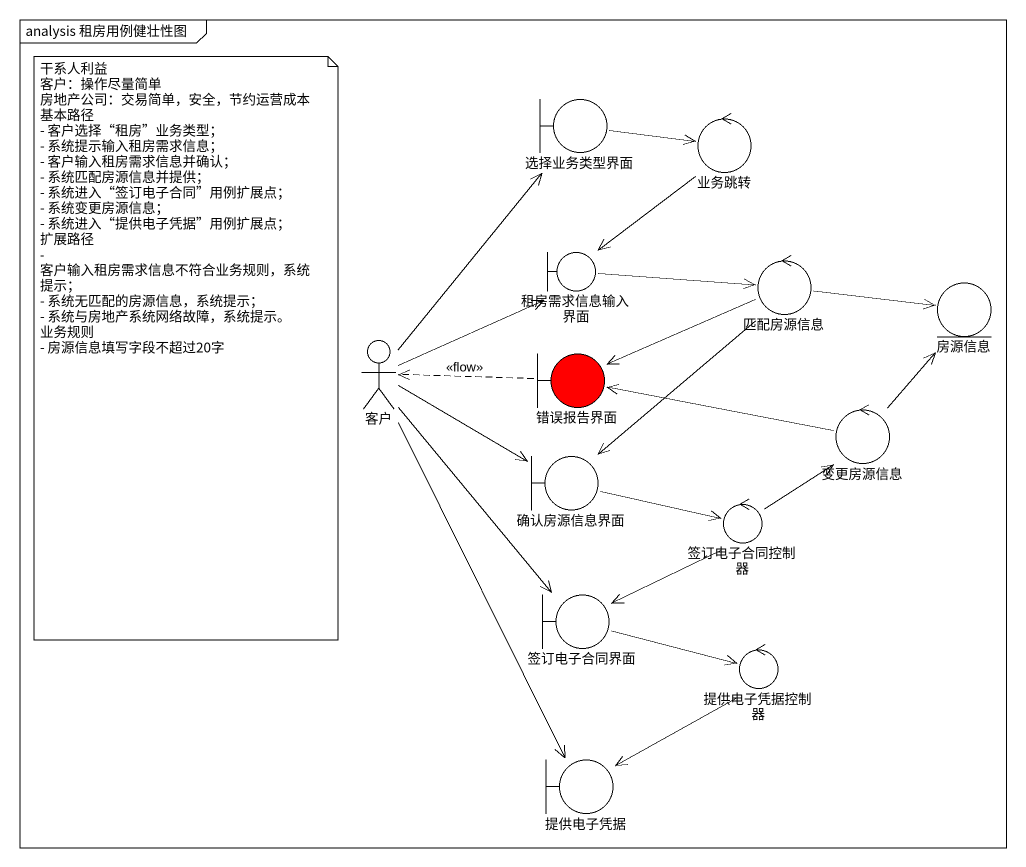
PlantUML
@startuml
mainframe analysis 租房用例健壮性图
boundary 选择业务类型界面
control 业务跳转
boundary 租房需求信息输入界面
control 匹配房源信息
entity 房源信息
actor 客户
boundary 错误报告界面 #FF0000
control 变更房源信息
boundary 确认房源信息界面
control 签订电子合同控制器
boundary 签订电子合同界面
control 提供电子凭据控制器
boundary 提供电子凭据
选择业务类型界面 -right-> 业务跳转
业务跳转 --> 租房需求信息输入界面
租房需求信息输入界面 -right-> 匹配房源信息
匹配房源信息 -right-> 房源信息
匹配房源信息 -left-> 错误报告界面
匹配房源信息 --> 确认房源信息界面
客户 -up-> 选择业务类型界面
客户 -right-> 租房需求信息输入界面
客户 -right-> 确认房源信息界面
客户 --> 签订电子合同界面
客户 --> 提供电子凭据
错误报告界面 .left.> 客户 : <<flow>>
变更房源信息 -up-> 房源信息
变更房源信息 -left-> 错误报告界面
确认房源信息界面 -right-> 签订电子合同控制器
签订电子合同控制器 -up-> 变更房源信息
签订电子合同控制器 -left-> 签订电子合同界面
签订电子合同界面 -right-> 提供电子凭据控制器
提供电子凭据控制器 --> 提供电子凭据
note as N1
  干系人利益
  客户：操作尽量简单
  房地产公司：交易简单，安全，节约运营成本
  基本路径
  - 客户选择“租房”业务类型；
  - 系统提示输入租房需求信息；
  - 客户输入租房需求信息并确认；
  - 系统匹配房源信息并提供；
  - 系统进入“签订电子合同”用例扩展点；
  - 系统变更房源信息；
  - 系统进入“提供电子凭据”用例扩展点；
  扩展路径
  - 客户输入租房需求信息不符合业务规则，系统提示；
  - 系统无匹配的房源信息，系统提示；
  - 系统与房地产系统网络故障，系统提示。
  业务规则
  - 房源信息填写字段不超过20字
end note
@enduml
